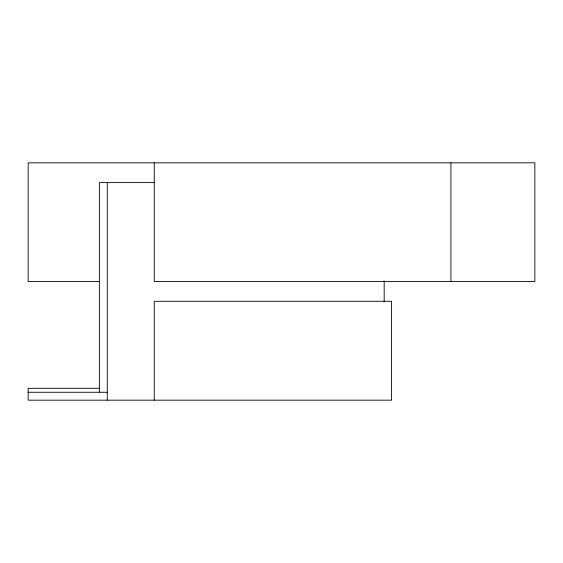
<?xml version="1.0" encoding="UTF-8"?>
<svg xmlns="http://www.w3.org/2000/svg" width="563" height="563" viewBox="0 0 563 563"><rect width="100%" height="100%" fill="white"/><g stroke="black" fill="none" stroke-linecap="round" stroke-linejoin="round"><path stroke-width="0.84" d="M154.734 182.602L99.355 182.602L99.355 392.263M99.714 281.5L28.15 281.5L28.15 162.827L534.85 162.827L534.85 281.5L154.241 281.5L154.241 162.827M99.355 388.308L28.15 388.308L28.15 400.173L391.588 400.173L391.588 301.282L154.241 301.282L154.241 400.173M28.15 392.263L107.266 392.263M450.928 162.827L450.928 281.5M384.177 280.86L384.177 301.916M107.266 182.602L107.266 400.173"/></g></svg>
